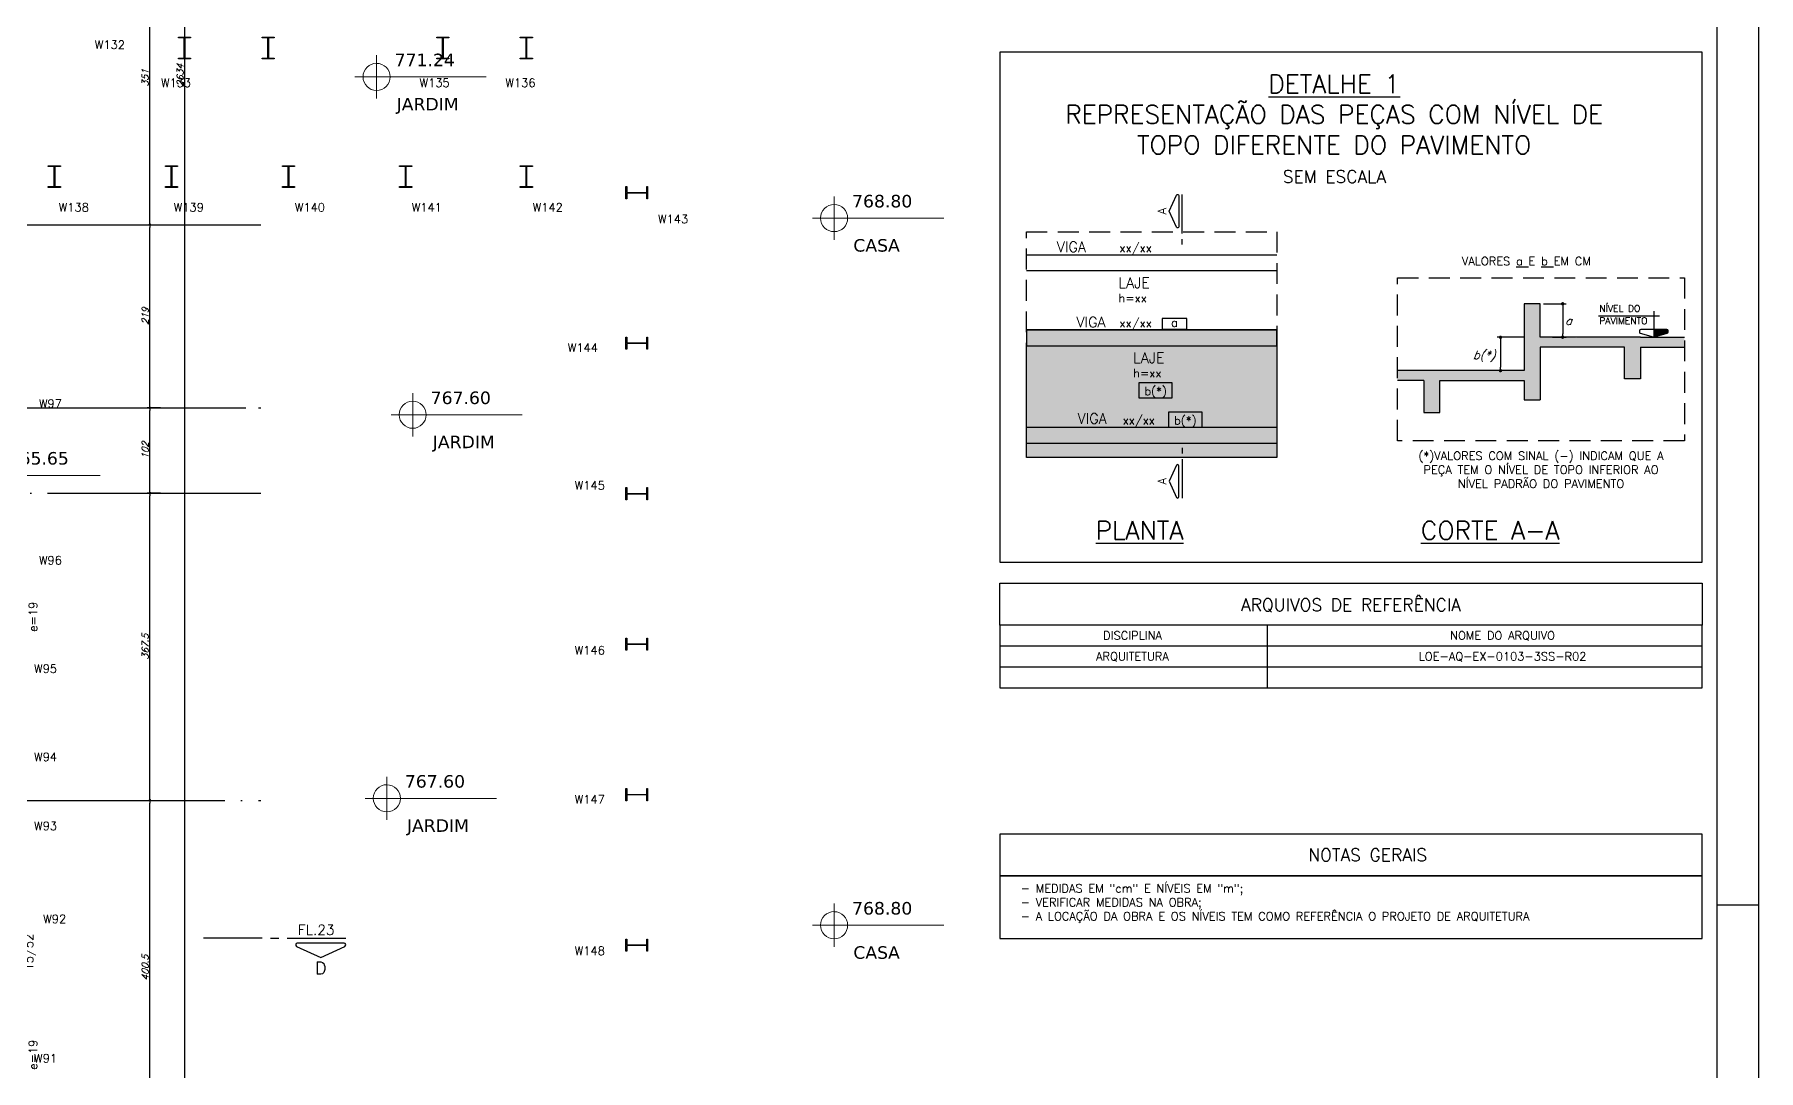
# Model space of a CAD drawing. Extents: x -4172 to 5483, y -2094 to 2406.
# Drawn here: x 3421 to 5483, y -808 to 432 of the extents above; entities that cross this region are included whole.
import ezdxf
from ezdxf.enums import TextEntityAlignment as Align

# ---------------------------------------------------------------- set-up
doc = ezdxf.new("R2010")
doc.units = 0
doc.header["$LTSCALE"] = 50
doc.header["$MEASUREMENT"] = 0
doc.linetypes.add('DASHED', pattern=[0.75, 0.5, -0.25])
doc.linetypes.add('EIXO', pattern=[6.8, 6, -0.4, 0, -0.4])
doc.layers.get('0').update_dxf_attribs({"linetype": 'CONTINUOUS'})
doc.layers.get('DEFPOINTS').update_dxf_attribs({"linetype": 'CONTINUOUS'})
doc.layers.add('A-ANNO-NOTE', color=253, linetype='CONTINUOUS', lineweight=9)
for name, color, linetype in [('F-AUX', 2, 'CONTINUOUS'), ('F-CORTE', 4, 'CONTINUOUS'), ('F-CORTE-INDICAÇÃO', 4, 'CONTINUOUS'), ('F-COTAS', 106, 'CONTINUOUS'), ('F-DESNIVEL-1', 254, 'CONTINUOUS'), ('F-DET_LINHA', 1, 'CONTINUOUS'), ('F-DET_TEXTO', 3, 'CONTINUOUS'), ('F-EIXO', 12, 'EIXO'), ('F-LAJES', 3, 'CONTINUOUS'), ('F-LAJES-DIM', 2, 'CONTINUOUS'), ('F-LAJES-NOME', 4, 'CONTINUOUS'), ('F-MARGEM', 1, 'CONTINUOUS'), ('F-PERFIL - W310x52', 4, 'CONTINUOUS'), ('F-PERFIL- W250x32.7', 4, 'CONTINUOUS'), ('F-PILARES-NOME', 170, 'CONTINUOUS'), ('F-SOLIDO', 71, 'CONTINUOUS'), ('F-TEXTO', 6, 'CONTINUOUS'), ('F-TEXTO-CYAN', 4, 'CONTINUOUS'), ('F-TEXTO-YELLOW', 2, 'CONTINUOUS'), ('F-VIGAS-DIM', 2, 'CONTINUOUS'), ('F-VIGAS-NOME', 4, 'CONTINUOUS')]:
    doc.layers.add(name, color=color, linetype=linetype)
doc.layers.add('F-DESNIVEL-2', color=7, linetype='CONTINUOUS', true_color=0xffd1e8)
doc.styles.add('8718-AE-BARR-FORM-R09$0$ROMANS', font='romans.shx', dxfattribs={"oblique": 20})
doc.styles.add('CP-TEXT-INCL', font='romans.shx', dxfattribs={"oblique": 20})
doc.styles.add('CP-TEXTO', font='romans.shx')
doc.styles.add('MCP', font='romans.shx')
doc.styles.add('ROMANS', font='romans.shx')
doc.styles.get("Standard").update_dxf_attribs({"font": 'ROMANS.SHX'})
doc.styles.add('Verdana_3', font='verdana.ttf', dxfattribs={"height": 20})
doc.dimstyles.new('CP-COTAS-50', dxfattribs={"dimscale": 0.64, "dimtxt": 12.5, "dimasz": 5, "dimexe": 5, "dimexo": 5, "dimgap": 2.5, "dimtad": 1, "dimdec": 1, "dimdsep": 46, "dimtxsty": 'CP-TEXT-INCL', "dimblk1": 'DOT', "dimblk2": 'DOT', "dimsah": 1, "dimcen": 9, "dimclrd": 256, "dimclre": 256, "dimclrt": 256, "dimadec": 0, "dimazin": 0, "dimtfac": 1, "dimtdec": 1, "dimtmove": 2, "dimatfit": 3, "dimldrblk": 'DOT', "dimfxl": 0, "dimtolj": 1, "dimarcsym": 0})

# ---------------------------------------------------------------- blocks, each defined once
blk = doc.blocks.new('*U23')
at = {"layer": 'F-EIXO'}
blk.add_line((0, 0), (7484.954, 0), dxfattribs=at)
at = {"layer": 'F-TEXTO', "style": 'ROMANS'}
blk.add_attdef('EIXO', text='', height=17.5, dxfattribs=at).set_placement((-28.2072, 0), align=Align.MIDDLE_CENTER)
blk = doc.blocks.new('*U24')
at = {"layer": 'F-EIXO'}
blk.add_line((0, 0), (7397, 0), dxfattribs=at)
at = {"layer": 'F-TEXTO', "style": 'ROMANS'}
blk.add_attdef('EIXO', text='', height=17.5, dxfattribs=at).set_placement((-28.2072, 0), align=Align.MIDDLE_CENTER)
blk = doc.blocks.new('*U32')
at = {"layer": 'F-EIXO'}
blk.add_line((0, 0), (7484.954, 0), dxfattribs=at)
at = {"layer": 'F-TEXTO', "style": 'ROMANS'}
blk.add_attdef('EIXO', text='', height=17.5, dxfattribs=at).set_placement((-28.2072, 0), align=Align.MIDDLE_CENTER)
blk = doc.blocks.new('*U36')
at = {"layer": 'F-EIXO'}
blk.add_line((0, 0), (7397, 0), dxfattribs=at)
at = {"layer": 'F-TEXTO', "style": 'ROMANS'}
blk.add_attdef('EIXO', text='', height=17.5, dxfattribs=at).set_placement((-28.2072, 0), align=Align.MIDDLE_CENTER)
blk = doc.blocks.new('A0-4L_900')
at = {"layer": 'F-MARGEM', "color": 2}
blk.add_line((191.9, 29.7), (192.9, 29.7), dxfattribs=at)
blk.add_lwpolyline([(0, 0), (0, 90), (192.9, 90), (192.9, 0)], close=True, dxfattribs=at)
at = {"layer": 'F-MARGEM', "color": 7}
blk.add_lwpolyline([(2.5, 89), (191.9, 89), (191.9, 1), (2.5, 1)], close=True, dxfattribs=at)
blk = doc.blocks.new('*U16')
at = {"layer": 'F-LAJES-DIM', "color": 1}
blk.add_lwpolyline([(0, 0), (40, 0), (40, 18), (0, 18)], close=True, dxfattribs=at)
at = {"layer": 'F-LAJES-DIM', "style": 'MCP'}
blk.add_attdef('DIM', text='', height=10, dxfattribs=at).set_placement((20, 8), align=Align.MIDDLE_CENTER)
blk = doc.blocks.new('*U17')
at = {"layer": 'F-LAJES-DIM', "color": 1}
blk.add_lwpolyline([(0, 0), (29.4, 0), (29.4, 13), (0, 13)], close=True, dxfattribs=at)
at = {"layer": 'F-LAJES-DIM', "style": 'MCP'}
blk.add_attdef('DIM', text='', height=10, dxfattribs=at).set_placement((14.7, 8), align=Align.MIDDLE_CENTER)
blk = doc.blocks.new('_DOT')
at = {"color": 0, "linetype": 'ByBlock'}
blk.add_line((-0.5, 0), (-1, 0), dxfattribs=at)
at = {"color": 0, "linetype": 'ByBlock', "const_width": 0.5}
blk.add_lwpolyline([(-0.25, 0, 1), (0.25, 0, 1)], format="xyb", close=True, dxfattribs=at)
blk = doc.blocks.new('*U18')
at = {"layer": 'F-LAJES-DIM', "color": 1}
blk.add_lwpolyline([(0, 0), (40.2, 0), (40.2, 18), (0, 18)], close=True, dxfattribs=at)
at = {"layer": 'F-LAJES-DIM', "style": 'MCP'}
blk.add_attdef('DIM', text='', height=10, dxfattribs=at).set_placement((20.1, 8), align=Align.MIDDLE_CENTER)
blk = doc.blocks.new('*D72')
at = {"layer": 'DEFPOINTS', "color": 0, "linetype": 'Continuous', "transparency": 16777216}
for p in [(3284.5, 1699.5), (3600.5, 1699.5), (3264.5, -934.5)]:
    blk.add_point(p, dxfattribs=at)
at = {"layer": 'F-COTAS', "linetype": 'Continuous', "lineweight": -2, "transparency": 16777216}
for p, q in [((3287.7, 1699.5), (3603.7, 1699.5)), ((3600.5, -931.3), (3600.5, 1696.3)), ((3267.7, -934.5), (3603.7, -934.5))]:
    blk.add_line(p, q, dxfattribs=at)
at = {"layer": 'F-COTAS', "linetype": 'Continuous', "lineweight": -2, "transparency": 16777216, "xscale": 3.2, "yscale": 3.2, "zscale": 3.2}
for p, rotation in [((3600.5, 1699.5), 90), ((3600.5, -934.5), 270)]:
    blk.add_blockref('_DOT', p, dxfattribs=dict(at, rotation=rotation))
at = {"layer": 'F-COTAS', "linetype": 'Continuous', "transparency": 16777216, "insert": (3594.9, 382.5), "char_height": 8, "attachment_point": 5, "rotation": 90, "style": 'CP-TEXT-INCL'}
blk.add_mtext('\\A1;2634', dxfattribs=at)
blk = doc.blocks.new('*D74')
at = {"layer": 'DEFPOINTS', "color": 0, "linetype": 'Continuous', "transparency": 16777216}
for p in [(3558.7, -484.5), (3558.7, -484.5), (3553, -885)]:
    blk.add_point(p, dxfattribs=at)
at = {"layer": 'F-COTAS', "linetype": 'Continuous', "lineweight": -2, "transparency": 16777216}
for p, q in [((3558.7, -881.8), (3558.7, -487.7)), ((3556.2, -885), (3561.9, -885))]:
    blk.add_line(p, q, dxfattribs=at)
at = {"layer": 'F-COTAS', "linetype": 'Continuous', "lineweight": -2, "transparency": 16777216, "xscale": 3.2, "yscale": 3.2, "zscale": 3.2}
for p, rotation in [((3558.7, -484.5), 90), ((3558.7, -885), 270)]:
    blk.add_blockref('_DOT', p, dxfattribs=dict(at, rotation=rotation))
at = {"layer": 'F-COTAS', "linetype": 'Continuous', "transparency": 16777216, "insert": (3553.1, -684.8), "char_height": 8, "attachment_point": 5, "rotation": 90, "style": 'CP-TEXT-INCL'}
blk.add_mtext('\\A1;400.5', dxfattribs=at)
blk = doc.blocks.new('*D75')
at = {"layer": 'DEFPOINTS', "color": 0, "linetype": 'Continuous', "transparency": 16777216}
for p in [(3558.7, -117), (3574.7, -117), (3558.7, -484.5)]:
    blk.add_point(p, dxfattribs=at)
at = {"layer": 'F-COTAS', "linetype": 'Continuous', "lineweight": -2, "transparency": 16777216}
for p, q in [((3571.5, -117), (3555.5, -117)), ((3558.7, -481.3), (3558.7, -120.2))]:
    blk.add_line(p, q, dxfattribs=at)
at = {"layer": 'F-COTAS', "linetype": 'Continuous', "lineweight": -2, "transparency": 16777216, "xscale": 3.2, "yscale": 3.2, "zscale": 3.2}
for p, rotation in [((3558.7, -117), 90), ((3558.7, -484.5), 270)]:
    blk.add_blockref('_DOT', p, dxfattribs=dict(at, rotation=rotation))
at = {"layer": 'F-COTAS', "linetype": 'Continuous', "transparency": 16777216, "insert": (3553.1, -300.8), "char_height": 8, "attachment_point": 5, "rotation": 90, "style": 'CP-TEXT-INCL'}
blk.add_mtext('\\A1;367.5', dxfattribs=at)
blk = doc.blocks.new('*D81')
at = {"layer": 'DEFPOINTS', "color": 0, "linetype": 'Continuous', "transparency": 16777216}
for p in [(3558.7, -15), (3574.7, -15), (3574.7, -117)]:
    blk.add_point(p, dxfattribs=at)
at = {"layer": 'F-COTAS', "linetype": 'Continuous', "lineweight": -2, "transparency": 16777216}
for p, q in [((3571.5, -15), (3555.5, -15)), ((3558.7, -113.8), (3558.7, -18.2)), ((3571.5, -117), (3555.5, -117))]:
    blk.add_line(p, q, dxfattribs=at)
at = {"layer": 'F-COTAS', "linetype": 'Continuous', "lineweight": -2, "transparency": 16777216, "xscale": 3.2, "yscale": 3.2, "zscale": 3.2}
for p, rotation in [((3558.7, -15), 90), ((3558.7, -117), 270)]:
    blk.add_blockref('_DOT', p, dxfattribs=dict(at, rotation=rotation))
at = {"layer": 'F-COTAS', "linetype": 'Continuous', "transparency": 16777216, "insert": (3553.1, -66), "char_height": 8, "attachment_point": 5, "rotation": 90, "style": 'CP-TEXT-INCL'}
blk.add_mtext('\\A1;102', dxfattribs=at)
blk = doc.blocks.new('*D82')
at = {"layer": 'DEFPOINTS', "color": 0, "linetype": 'Continuous', "transparency": 16777216}
for p in [(3327.4, 204), (3558.7, 204), (3574.7, -15)]:
    blk.add_point(p, dxfattribs=at)
at = {"layer": 'F-COTAS', "linetype": 'Continuous', "lineweight": -2, "transparency": 16777216}
for p, q in [((3330.6, 204), (3561.9, 204)), ((3558.7, -11.8), (3558.7, 200.8)), ((3571.5, -15), (3555.5, -15))]:
    blk.add_line(p, q, dxfattribs=at)
at = {"layer": 'F-COTAS', "linetype": 'Continuous', "lineweight": -2, "transparency": 16777216, "xscale": 3.2, "yscale": 3.2, "zscale": 3.2}
for p, rotation in [((3558.7, 204), 90), ((3558.7, -15), 270)]:
    blk.add_blockref('_DOT', p, dxfattribs=dict(at, rotation=rotation))
at = {"layer": 'F-COTAS', "linetype": 'Continuous', "transparency": 16777216, "insert": (3553.1, 94.5), "char_height": 8, "attachment_point": 5, "rotation": 90, "style": 'CP-TEXT-INCL'}
blk.add_mtext('\\A1;219', dxfattribs=at)
blk = doc.blocks.new('*D83')
at = {"layer": 'DEFPOINTS', "color": 0, "linetype": 'Continuous', "transparency": 16777216}
for p in [(3327.4, 555), (3558.7, 555), (3327.4, 204)]:
    blk.add_point(p, dxfattribs=at)
at = {"layer": 'F-COTAS', "linetype": 'Continuous', "lineweight": -2, "transparency": 16777216}
for p, q in [((3330.6, 555), (3561.9, 555)), ((3558.7, 207.2), (3558.7, 551.8)), ((3330.6, 204), (3561.9, 204))]:
    blk.add_line(p, q, dxfattribs=at)
at = {"layer": 'F-COTAS', "linetype": 'Continuous', "lineweight": -2, "transparency": 16777216, "xscale": 3.2, "yscale": 3.2, "zscale": 3.2}
for p, rotation in [((3558.7, 555), 90), ((3558.7, 204), 270)]:
    blk.add_blockref('_DOT', p, dxfattribs=dict(at, rotation=rotation))
at = {"layer": 'F-COTAS', "linetype": 'Continuous', "transparency": 16777216, "insert": (3553.1, 379.5), "char_height": 8, "attachment_point": 5, "rotation": 90, "style": 'CP-TEXT-INCL'}
blk.add_mtext('\\A1;351', dxfattribs=at)
blk = doc.blocks.new('*U134')
at = {"layer": 'F-CORTE-INDICAÇÃO'}
for p, q in [((70, 0), (0, 0)), ((80, 0), (90, 0)), ((100, 0), (170, 0))]:
    blk.add_line(p, q, dxfattribs=at)
blk.add_lwpolyline([(112, 6, -0.802585), (111.2, 9.8), (140, 23.3), (168.8, 9.8, -0.802585), (168, 6)], format="xyb", close=True, dxfattribs=at)
at = {"layer": 'F-CORTE-INDICAÇÃO', "style": 'ROMANS'}
blk.add_attdef('CORTE', text='', height=15, dxfattribs=at).set_placement((140, 35.8), align=Align.MIDDLE_CENTER)
at = {"layer": 'F-CORTE-INDICAÇÃO', "color": 2, "style": 'ROMANS'}
blk.add_attdef('FOLHA', text='', height=12, dxfattribs=at).set_placement((134.6, -10), align=Align.MIDDLE_CENTER)
blk = doc.blocks.new('LGN-COTA E LEGENDA - LGN-COTA E LEGENDA-473137-Térreo')
at = {"layer": 'A-ANNO-NOTE'}
for p, q in [((-0.009, -0.238), (-0.009, 0.28)), ((-0.268, 0.021), (1.302, 0.021))]:
    blk.add_line(p, q, dxfattribs=at)
for centre, start, end in [((-0.009, 0.022), 90, 180), ((-0.009, 0.021), 180, 270), ((-0.009, 0.021), 360, 90), ((-0.009, 0.021), 270, 0)]:
    blk.add_arc(centre, 0.162, start, end, dxfattribs=at)
blk = doc.blocks.new('zw$7512')
at = {"layer": 'A-ANNO-NOTE', "xscale": 100, "yscale": 100, "zscale": 100}
for p in [(4030.2, 164.7), (4577.4, -4.2), (4073.4, -239.4), (3568.5, -311.9), (4042.5, -698.2), (4577.4, -850)]:
    blk.add_blockref('LGN-COTA E LEGENDA - LGN-COTA E LEGENDA-473137-Térreo', p, dxfattribs=at)
at = {"layer": 'A-ANNO-NOTE', "style": 'Verdana_3'}
for s, p in [('771.24', (4050.9, 179.6)), ('JARDIM', (4053.3, 126.7)), ('768.80', (4598, 10.7)), ('CASA', (4599.5, -42.2)), ('767.60', (4094, -224.5)), ('JARDIM', (4096.5, -277.3)), ('765.65', (3589.2, -296.9)), ('767.60', (4063.1, -683.3)), ('JARDIM', (4065.6, -736.2)), ('768.80', (4598, -835.1)), ('CASA', (4599.5, -888))]:
    blk.add_text(s, height=15, dxfattribs=at).set_placement(p)
blk = doc.blocks.new('A$C44D756D9')
at = {"layer": 'F-PERFIL- W250x32.7', "linetype": 'Continuous'}
blk.add_line((7478.1, -1419.9), (7479, -1419.9), dxfattribs=at)
for points in [[(6917.8, -1061.1), (6932.4, -1061.1), (6932.4, -1062), (6925.4, -1062), (6925.4, -1086.1), (6932.4, -1086.1), (6932.4, -1087), (6917.8, -1087), (6917.8, -1086.1), (6924.8, -1086.1), (6924.8, -1062), (6917.8, -1062)], [(7017.8, -1061.1), (7032.4, -1061.1), (7032.4, -1062), (7025.4, -1062), (7025.4, -1086.1), (7032.4, -1086.1), (7032.4, -1087), (7017.8, -1087), (7017.8, -1086.1), (7024.8, -1086.1), (7024.8, -1062), (7017.8, -1062)], [(7226.7, -1061.1), (7241.3, -1061.1), (7241.3, -1062), (7234.3, -1062), (7234.3, -1086.1), (7241.3, -1086.1), (7241.3, -1087), (7226.7, -1087), (7226.7, -1086.1), (7233.7, -1086.1), (7233.7, -1062), (7226.7, -1062)], [(7326.7, -1061.1), (7341.3, -1061.1), (7341.3, -1062), (7334.3, -1062), (7334.3, -1086.1), (7341.3, -1086.1), (7341.3, -1087), (7326.7, -1087), (7326.7, -1086.1), (7333.7, -1086.1), (7333.7, -1062), (7326.7, -1062)], [(6776.8, -1240.9), (6762.2, -1240.9), (6762.2, -1239.9), (6769.2, -1239.9), (6769.2, -1215.9), (6762.2, -1215.9), (6762.2, -1215), (6776.8, -1215), (6776.8, -1215.9), (6769.8, -1215.9), (6769.8, -1239.9), (6776.8, -1239.9)], [(6916.8, -1240.9), (6902.2, -1240.9), (6902.2, -1239.9), (6909.2, -1239.9), (6909.2, -1215.9), (6902.2, -1215.9), (6902.2, -1215), (6916.8, -1215), (6916.8, -1215.9), (6909.8, -1215.9), (6909.8, -1239.9), (6916.8, -1239.9)], [(7056.8, -1240.9), (7042.2, -1240.9), (7042.2, -1239.9), (7049.2, -1239.9), (7049.2, -1215.9), (7042.2, -1215.9), (7042.2, -1215), (7056.8, -1215), (7056.8, -1215.9), (7049.8, -1215.9), (7049.8, -1239.9), (7056.8, -1239.9)], [(7196.8, -1240.9), (7182.2, -1240.9), (7182.2, -1239.9), (7189.2, -1239.9), (7189.2, -1215.9), (7182.2, -1215.9), (7182.2, -1215), (7196.8, -1215), (7196.8, -1215.9), (7189.8, -1215.9), (7189.8, -1239.9), (7196.8, -1239.9)], [(7341.3, -1240.9), (7326.7, -1240.9), (7326.7, -1239.9), (7333.7, -1239.9), (7333.7, -1215.9), (7326.7, -1215.9), (7326.7, -1215), (7341.3, -1215), (7341.3, -1215.9), (7334.3, -1215.9), (7334.3, -1239.9), (7341.3, -1239.9)], [(7479, -1239.9), (7479, -1254.5), (7478.1, -1254.5), (7478.1, -1247.6), (7454.1, -1247.6), (7454.1, -1254.5), (7453.1, -1254.5), (7453.1, -1239.9), (7454.1, -1239.9), (7454.1, -1246.9), (7478.1, -1246.9), (7478.1, -1239.9)], [(7479, -1419.9), (7479, -1434.5), (7478.1, -1434.5), (7478.1, -1427.6), (7454.1, -1427.6), (7454.1, -1434.5), (7453.1, -1434.5), (7453.1, -1419.9), (7454.1, -1419.9), (7454.1, -1426.9), (7478.1, -1426.9), (7478.1, -1419.9)], [(7479, -1599.9), (7479, -1614.5), (7478.1, -1614.5), (7478.1, -1607.6), (7454.1, -1607.6), (7454.1, -1614.5), (7453.1, -1614.5), (7453.1, -1599.9), (7454.1, -1599.9), (7454.1, -1606.9), (7478.1, -1606.9), (7478.1, -1599.9)], [(7479, -1779.9), (7479, -1794.5), (7478.1, -1794.5), (7478.1, -1787.6), (7454.1, -1787.6), (7454.1, -1794.5), (7453.1, -1794.5), (7453.1, -1779.9), (7454.1, -1779.9), (7454.1, -1786.9), (7478.1, -1786.9), (7478.1, -1779.9)], [(7479, -1959.9), (7479, -1974.5), (7478.1, -1974.5), (7478.1, -1967.6), (7454.1, -1967.6), (7454.1, -1974.5), (7453.1, -1974.5), (7453.1, -1959.9), (7454.1, -1959.9), (7454.1, -1966.9), (7478.1, -1966.9), (7478.1, -1959.9)], [(7479, -2139.9), (7479, -2154.5), (7478.1, -2154.5), (7478.1, -2147.6), (7454.1, -2147.6), (7454.1, -2154.5), (7453.1, -2154.5), (7453.1, -2139.9), (7454.1, -2139.9), (7454.1, -2146.9), (7478.1, -2146.9), (7478.1, -2139.9)]]:
    blk.add_lwpolyline(points, close=True, dxfattribs=at)
at = {"layer": 'F-PILARES-NOME'}
for s, p in [('W132', (6817.8, -1075.3)), ('W133', (6896.9, -1120.8)), ('W135', (7206.2, -1120.8)), ('W136', (7308.9, -1120.8)), ('W138', (6774.7, -1269.7)), ('W139', (6912.2, -1269.7)), ('W140', (7057.1, -1269.7)), ('W141', (7196.9, -1269.7)), ('W142', (7341.5, -1269.7)), ('W143', (7491.4, -1283.7)), ('W144', (7383.5, -1437.7)), ('W97', (6751, -1504.4)), ('W145', (7391.8, -1602.4)), ('W96', (6751, -1691.8)), ('W146', (7391.8, -1799.5)), ('W95', (6745.2, -1821.5)), ('W94', (6745.2, -1927)), ('W147', (7391.8, -1977.9)), ('W93', (6745.2, -2009.6)), ('W92', (6756.1, -2120.8)), ('W148', (7391.8, -2159)), ('W91', (6745.2, -2287.5))]:
    blk.add_text(s, height=10, dxfattribs=at).set_placement(p)

msp = doc.modelspace()

# ---------------------------------------------------------------- hatches: boundary and pattern name
at = {"layer": 'F-DESNIVEL-1'}
h = msp.add_hatch(color=256, dxfattribs=at)
h.dxf.hatch_style = 1
h.paths.add_polyline_path([(4906.441, -74.618), (4607.013, -74.618), (4607.013, 59.169), (4906.441, 59.169)])
at = {"layer": 'F-DESNIVEL-2'}
h = msp.add_hatch(color=256, dxfattribs=at)
h.dxf.hatch_style = 1
h.paths.add_polyline_path([(4607.013, 59.169), (4906.441, 59.169), (4906.441, 78.169), (4607.013, 78.169)])
at = {"layer": 'F-SOLIDO'}
for points in [[(5050.944, 29.47), (5082.298, 29.47), (5173.018, 29.47, 0.41421356), (5174.018, 28.47, 0.41421356), (5175.018, 29.47), (5202.298, 29.47), (5202.298, 69.47), (5202.298, 109.47), (5221.298, 109.47), (5221.298, 69.47), (5263.374, 69.47, 0.41421356), (5264.374, 68.47, 0.41421356), (5265.374, 69.47), (5341.298, 69.47), (5357.295, 69.47), (5394.029, 69.47), (5394.029, 57.47), (5341.298, 57.47), (5341.298, 19.47), (5322.298, 19.47), (5322.298, 57.47), (5221.298, 57.47), (5221.298, -5.53), (5202.298, -5.53), (5202.298, 17.47), (5101.298, 17.47), (5101.298, -20.53), (5082.298, -20.53), (5082.298, 17.47), (5050.944, 17.47)], [(5357.295, 78.999), (5372.495, 78.999, -0.41421356), (5374.095, 77.399), (5374.095, 75.39, -0.33120617), (5372.954, 73.857), (5357.754, 69.537, -0.07299342), (5357.295, 69.47)]]:
    msp.add_hatch(color=256, dxfattribs=at).paths.add_polyline_path(points)

# ---------------------------------------------------------------- linework, layer by layer
at = {"layer": 'F-AUX', "color": 2}
for p, q in [((5364.014, 94.635), (5291.094, 94.635)), ((5357.295, 100.599), (5357.295, 69.47))]:
    msp.add_line(p, q, dxfattribs=at)
msp.add_lwpolyline([(5357.754, 69.537, -0.14676884), (5356.835, 69.537), (5341.635, 73.857, -0.33120617), (5340.495, 75.39), (5340.495, 77.399, -0.41421356), (5342.095, 78.999), (5372.495, 78.999, -0.41421356), (5374.095, 77.399), (5374.095, 75.39, -0.33120617), (5372.954, 73.857), (5357.754, 69.537, -0.14676884), (5356.835, 69.537)], format="xyb", dxfattribs=at)
at = {"layer": 'F-CORTE'}
for p, q in [((5202.298, 17.47), (5202.298, -5.53)), ((5202.298, -5.53), (5221.298, -5.53))]:
    msp.add_line(p, q, dxfattribs=at)
for points in [[(5341.298, 69.47), (5221.298, 69.47), (5221.298, 109.47), (5202.298, 109.47), (5202.298, 29.47), (5082.298, 29.47)], [(5341.298, 69.47), (5394.029, 69.47)], [(5341.298, 57.47), (5341.298, 19.47), (5322.298, 19.47), (5322.298, 57.47), (5221.298, 57.47), (5221.298, -5.53)], [(5341.298, 57.47), (5394.029, 57.47)], [(5082.298, 29.47), (5050.944, 29.47)], [(5082.298, 17.47), (5050.944, 17.47)], [(5082.298, 17.47), (5082.298, -20.53), (5101.298, -20.53), (5101.298, 17.47), (5202.298, 17.47)]]:
    msp.add_lwpolyline(points, dxfattribs=at)
at = {"layer": 'F-CORTE-INDICAÇÃO'}
for p, q in [((4793.167, 193.502), (4793.167, 240.169)), ((4793.167, 180.169), (4793.167, 186.835)), ((4793.167, -62.915), (4793.167, -69.581)), ((4793.167, -76.248), (4793.167, -122.915))]:
    msp.add_line(p, q, dxfattribs=at)
for points in [[(4789.167, 201.502, -0.80258485), (4786.625, 200.938), (4777.658, 220.169), (4786.625, 239.399, -0.80258485), (4789.167, 238.835)], [(4789.167, -84.248, 0.80258485), (4786.625, -83.684), (4777.658, -102.915), (4786.625, -122.145, 0.80258485), (4789.167, -121.581)]]:
    msp.add_lwpolyline(points, format="xyb", close=True, dxfattribs=at)
at = {"layer": 'F-COTAS'}
for p, q in [((5225.298, 109.47), (5252.436, 109.47)), ((5248.436, 105.47), (5248.436, 73.47)), ((5202.298, 69.47), (5170.018, 69.47)), ((5174.018, 65.47), (5174.018, 33.47)), ((5236.358, 69.47), (5252.436, 69.47)), ((5193.852, 29.47), (5170.018, 29.47))]:
    msp.add_line(p, q, dxfattribs=at)
at = {"layer": 'F-DESNIVEL-1'}
msp.add_lwpolyline([(4906.441, -74.618), (4607.013, -74.618), (4607.013, 59.169), (4906.441, 59.169)], close=True, dxfattribs=at)
at = {"layer": 'F-DESNIVEL-2'}
msp.add_lwpolyline([(4607.013, 59.169), (4906.441, 59.169), (4906.441, 78.169), (4607.013, 78.169)], close=True, dxfattribs=at)
at = {"layer": 'F-DET_LINHA'}
for p, q in [((4895.124, -274.799), (4895.124, -299.799)), ((4895.124, -299.799), (4895.124, -324.799)), ((4895.124, -324.799), (4895.124, -349.799)), ((4575.124, -574.799), (5415.124, -574.799)), ((4575.124, -649.799), (5415.124, -649.799))]:
    msp.add_line(p, q, dxfattribs=at)
at = {"layer": 'F-DET_LINHA', "color": 1}
msp.add_lwpolyline([(4575.124, -199.799), (5415.124, -199.799), (5415.124, 410.201), (4575.124, 410.201)], close=True, dxfattribs=at)
at = {"layer": 'F-DET_LINHA', "color": 1, "linetype": 'DASHED'}
for points in [[(4607.013, 195.594), (4906.441, 195.594), (4906.441, -74.618), (4607.013, -74.618)], [(5394.029, -54.41), (5050.944, -54.41), (5050.944, 140.61), (5394.029, 140.61)]]:
    msp.add_lwpolyline(points, close=True, dxfattribs=at)
at = {"layer": 'F-DET_LINHA'}
for points in [[(5415.124, -274.799), (4575.124, -274.799), (4575.124, -224.799), (5415.124, -224.799)], [(4575.124, -574.799), (5415.124, -574.799), (5415.124, -524.799), (4575.124, -524.799)], [(4575.124, -649.799), (5415.124, -649.799), (5415.124, -574.799), (4575.124, -574.799)]]:
    msp.add_lwpolyline(points, close=True, dxfattribs=at)
for points in [[(4575.124, -274.799), (4575.124, -299.799), (5415.124, -299.799), (5415.124, -274.799)], [(4575.124, -299.799), (4575.124, -324.799), (5415.124, -324.799), (5415.124, -299.799)], [(4575.124, -324.799), (4575.124, -349.799), (5415.124, -349.799), (5415.124, -324.799)]]:
    msp.add_lwpolyline(points, dxfattribs=at)
at = {"layer": 'F-EIXO'}
msp.add_line((-3768.53, -15), (3691.239, -15), dxfattribs=at)
at = {"layer": 'F-LAJES'}
for points in [[(4607.013, 168.169), (4906.441, 168.169)], [(4607.013, 149.169), (4906.441, 149.169)], [(4607.013, 78.169), (4906.441, 78.169)], [(4607.013, 59.169), (4906.441, 59.169)], [(4607.013, -38.128), (4906.441, -38.128)], [(4607.013, -57.128), (4906.441, -57.128)]]:
    msp.add_lwpolyline(points, dxfattribs=at)

# ---------------------------------------------------------------- block references
at = {"layer": 'A-ANNO-NOTE', "linetype": 'Continuous'}
msp.add_blockref('zw$7512', (-199.5, 214), dxfattribs=at)
at = {"layer": 'F-CORTE-INDICAÇÃO', "linetype": 'Continuous'}
ref = msp.add_blockref('*U134', (3622.98, -649.338), dxfattribs=dict(at, xscale=-1, rotation=180))
ref.add_attrib('FOLHA', 'FL.23', dxfattribs={"color": 2, "height": 12, "style": 'ROMANS'}).set_placement((3757.595, -639.338), align=Align.MIDDLE_CENTER)
ref.add_attrib('CORTE', 'D', dxfattribs={"height": 15, "style": 'ROMANS'}).set_placement((3762.98, -685.102), align=Align.MIDDLE_CENTER)
at = {"layer": 'F-COTAS', "xscale": 4, "yscale": 4, "zscale": 4}
for p, rotation in [((5248.436, 109.47), 90), ((5174.018, 69.47), 90), ((5248.436, 69.47), 270), ((5174.018, 29.47), 270)]:
    msp.add_blockref('_DOT', p, dxfattribs=dict(at, rotation=rotation))
at = {"layer": 'F-EIXO', "linetype": 'Continuous'}
for name, p in [('*U36', (-3705.761, 204)), ('*U32', (-3793.715, -15)), ('*U24', (-3705.761, -117)), ('*U23', (-3793.715, -484.5))]:
    msp.add_blockref(name, p, dxfattribs=at)
at = {"layer": 'F-LAJES-DIM', "linetype": 'Continuous'}
for name, p, values in [('*U17', (4769.355, 78.894), {'DIM': 'a'}), ('*U16', (4741.514, -2.971), {'DIM': 'b(*)'}), ('*U18', (4776.913, -38.128), {'DIM': 'b(*)'})]:
    msp.add_blockref(name, p, dxfattribs=at).add_auto_attribs(values)
at = {"layer": 'F-MARGEM', "linetype": 'Continuous', "xscale": 50, "yscale": 50, "zscale": 50}
msp.add_blockref('A0-4L_900', (-4162.376, -2094.493), dxfattribs=at)
at = {"layer": 'F-PERFIL - W310x52'}
msp.add_blockref('A$C44D756D9', (-3325, 1489.5), dxfattribs=at)

# ---------------------------------------------------------------- texts
at = {"layer": 'F-CORTE-INDICAÇÃO', "style": 'ROMANS'}
for p in [(4769.325, 220.169), (4769.325, -102.915)]:
    msp.add_attdef('A', text='A', height=10, rotation=90, dxfattribs=at).set_placement(p, align=Align.MIDDLE_CENTER)
at = {"layer": 'F-DET_TEXTO', "color": 4, "style": '8718-AE-BARR-FORM-R09$0$ROMANS'}
for s, p in [('ARQUIVOS DE REFERÊNCIA', (4995.124, -250.65)), ('NOTAS GERAIS', (5015.124, -549.799))]:
    msp.add_text(s, height=15, dxfattribs=at).set_placement(p, align=Align.MIDDLE_CENTER)
at = {"layer": 'F-LAJES-DIM', "linetype": 'Continuous', "style": 'MCP'}
for p in [(4717.143, 111.223), (4734.674, 21.482)]:
    msp.add_text('h=xx', height=10, dxfattribs=at).set_placement(p)
at = {"layer": 'F-LAJES-NOME', "linetype": 'Continuous', "style": 'MCP'}
for p in [(4717.143, 128.223), (4734.674, 38.482)]:
    msp.add_text('LAJE', height=12.5, dxfattribs=at).set_placement(p)
at = {"layer": 'F-TEXTO', "style": 'ROMANS'}
for s, p in [('%%UPLANTA', (4689.916, -172.596)), ('%%UCORTE A-A', (5078.791, -172.596))]:
    msp.add_text(s, height=21.875, dxfattribs=at).set_placement(p)
at = {"layer": 'F-TEXTO', "color": 4, "style": 'MCP'}
for s, p in [('DISCIPLINA', (4733.985, -287.299)), ('NOME DO ARQUIVO', (5176.49, -287.299))]:
    msp.add_text(s, height=10, dxfattribs=at).set_placement(p, align=Align.MIDDLE_CENTER)
at = {"layer": 'F-TEXTO', "color": 3, "style": 'MCP'}
for s, p in [('ARQUITETURA', (4733.823, -312.299)), ('LOE-AQ-EX-0103-3SS-R02', (5176.496, -312.299))]:
    msp.add_text(s, height=10, dxfattribs=at).set_placement(p, align=Align.MIDDLE_CENTER)
at = {"layer": 'F-TEXTO', "insert": (4975.124, 335.934), "char_height": 21.875, "width": 750, "attachment_point": 5, "style": 'ROMANS'}
msp.add_mtext('{\\LDETALHE 1}\\PREPRESENTAÇÃO DAS PEÇAS COM NÍVEL DE TOPO DIFERENTE DO PAVIMENTO', dxfattribs=at)
at = {"layer": 'F-TEXTO', "color": 3, "char_height": 8, "attachment_point": 1, "style": 'MCP'}
for s, insert in [('NÍVEL DO', (5292.229, 107.905)), ('PAVIMENTO', (5292.229, 93.159))]:
    msp.add_mtext_dynamic_manual_height_columns(s, width=59.10237, gutter_width=12.5, heights=[0], dxfattribs=dict(at, insert=insert))
at = {"layer": 'F-TEXTO', "color": 3, "insert": (4600.124, -584.799), "char_height": 10, "width": 840.80067, "attachment_point": 1, "style": 'CP-TEXTO'}
msp.add_mtext('- MEDIDAS EM "cm" E NÍVEIS EM "m";\\P- VERIFICAR MEDIDAS NA OBRA;\\P- A LOCAÇÃO DA OBRA E OS NÍVEIS TEM COMO REFERÊNCIA O PROJETO DE ARQUITETURA', dxfattribs=at)
at = {"layer": 'F-TEXTO-CYAN', "style": 'ROMANS', "oblique": 20}
for s, p in [('a', (5251.152, 84.203)), ('b(*)', (5141.002, 43.346))]:
    msp.add_text(s, height=10, dxfattribs=at).set_placement(p)
at = {"layer": 'F-TEXTO-CYAN', "color": 3, "char_height": 10, "style": 'ROMANS'}
for s, insert, width, attachment_point in [('VALORES {\\La} E {\\Lb} EM CM', (5127.867, 165.458), 491.08938, 1), ('(*)VALORES COM SINAL (-) INDICAM QUE A PEÇA TEM O NÍVEL DE TOPO INFERIOR AO NÍVEL PADRÃO DO PAVIMENTO', (5222.486, -89.077), 343.08504, 5)]:
    msp.add_mtext(s, dxfattribs=dict(at, insert=insert, width=width, attachment_point=attachment_point))
at = {"layer": 'F-TEXTO-YELLOW', "style": 'ROMANS'}
msp.add_text('SEM ESCALA', height=15, dxfattribs=at).set_placement((4913.62, 254.035))
at = {"layer": 'F-VIGAS-DIM', "linetype": 'Continuous', "style": 'MCP'}
for p in [(4718.398, 171.294), (4718.398, 81.294), (4722.216, -35.003)]:
    msp.add_text('xx/xx', height=10, dxfattribs=at).set_placement(p)
for s, p in [('e=19', (3423.919, -283.014)), ('15/52', (3419.054, -687.824)), ('e=19', (3423.919, -806.8))]:
    msp.add_text(s, height=10, rotation=90, dxfattribs=at).set_placement(p)
at = {"layer": 'F-VIGAS-NOME', "linetype": 'Continuous', "style": 'MCP'}
for p in [(4643.398, 171.294), (4666.858, 81.294), (4668.266, -34.023)]:
    msp.add_text('VIGA', height=12.5, dxfattribs=at).set_placement(p)

# ---------------------------------------------------------------- dimensions: what is measured, and where the dimension line sits
at = {"layer": 'F-COTAS', "linetype": 'Continuous'}
for base, p1, p2, picture, middle in [((3600.453, 1699.5), (3264.5, -934.5), (3284.5, 1699.5), '*D72', (3594.853, 382.5)), ((3558.66, 555), (3327.373, 204), (3327.373, 555), '*D83', (3553.06, 379.5)), ((3558.66, 204), (3574.665, -15), (3327.373, 204), '*D82', (3553.06, 94.5)), ((3558.66, -15), (3574.665, -117), (3574.665, -15), '*D81', (3553.06, -66)), ((3558.66, -117), (3558.66, -484.5), (3574.665, -117), '*D75', (3553.06, -300.75)), ((3558.66, -484.5), (3552.975, -885), (3558.66, -484.5), '*D74', (3553.06, -684.75))]:
    dim = msp.add_linear_dim(base=base, p1=p1, p2=p2, angle=90, dimstyle='CP-COTAS-50', dxfattribs=at)
    dim.commit()
    dim.dimension.update_dxf_attribs({"geometry": picture, "text_midpoint": middle})

doc.saveas('drawing.dxf')
